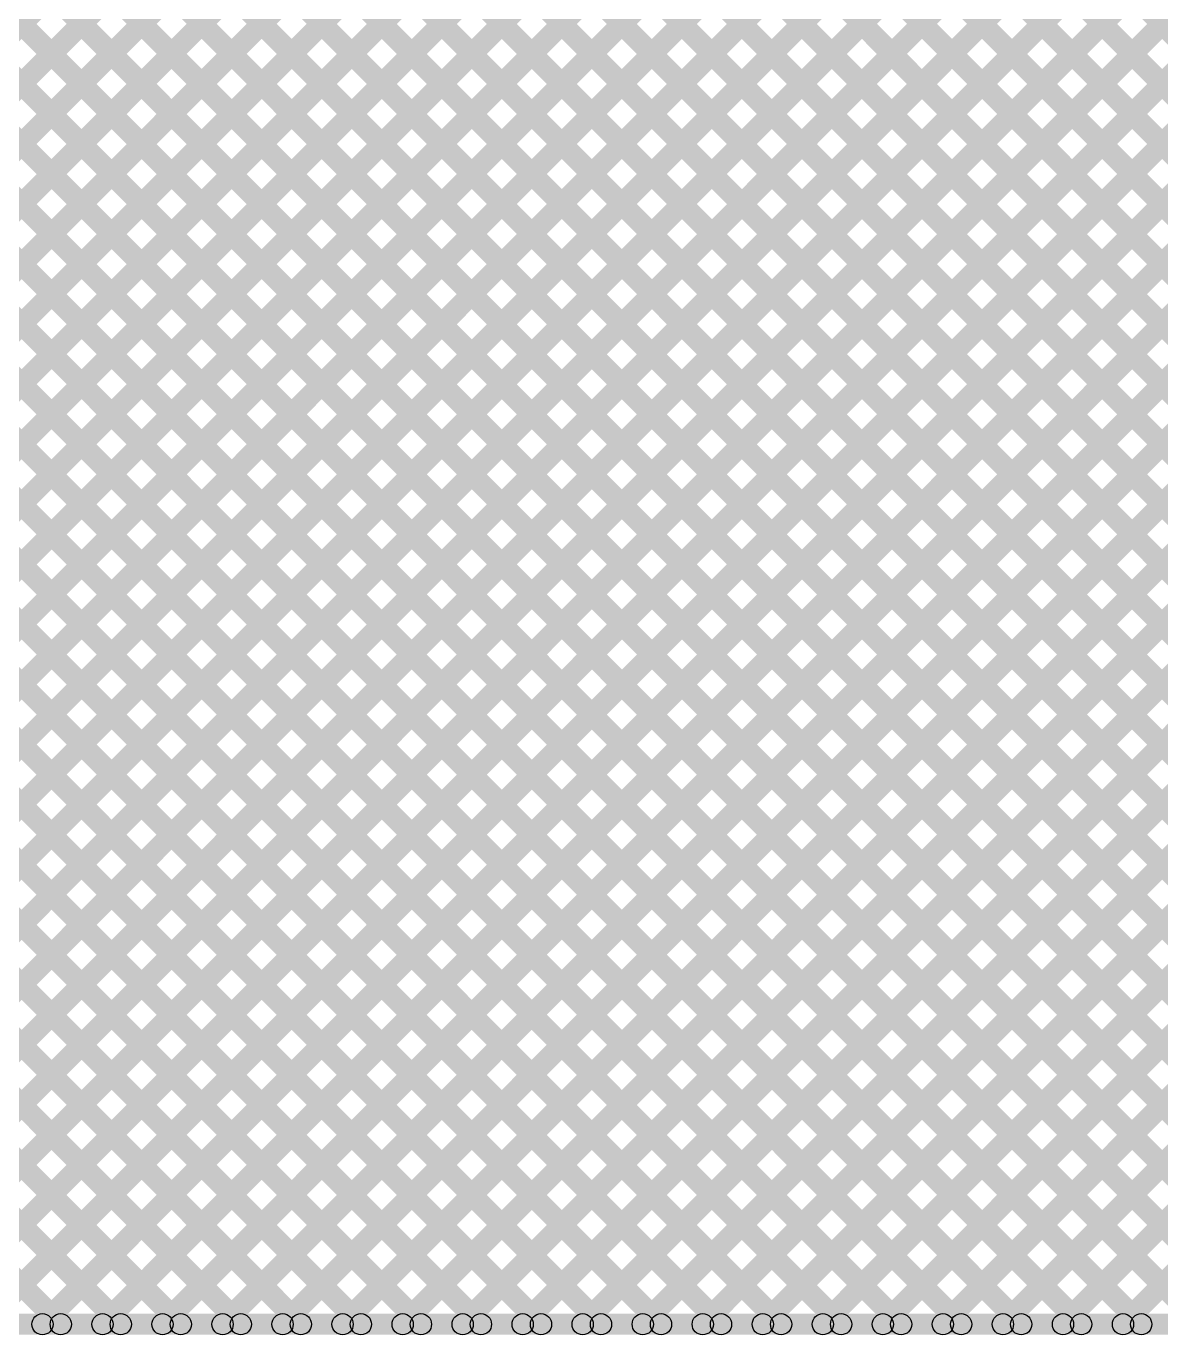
# Model space of a CAD drawing. Header units: millimetres. Extents: x 0.02 to 3.53, y 0 to 2.66.
# Drawn here: x 2.719 to 3.253, y 0.095 to 0.711 of the extents above; entities that cross this region are included whole.
import ezdxf

# ---------------------------------------------------------------- set-up
doc = ezdxf.new("R2010")
doc.units = ezdxf.units.MM
doc.header["$MEASUREMENT"] = 0
doc.layers.add('BottomLayer', color=5, linetype='Continuous')
doc.layers.add('TopLayer', color=1, linetype='Continuous')

msp = doc.modelspace()

# ---------------------------------------------------------------- hatches: boundary and pattern name
at = {"layer": 'BottomLayer'}
for points in [[(2.22084, 0.09646), (2.21377, 0.10354), (3.43977, 1.32954), (3.44684, 1.32247)], [(2.24913, 0.09646), (2.24205, 0.10354), (3.43977, 1.30125), (3.44684, 1.29418)], [(2.27741, 0.09646), (2.27034, 0.10354), (3.43977, 1.27297), (3.44684, 1.2659)], [(2.30569, 0.09646), (2.29862, 0.10354), (3.43977, 1.24468), (3.44684, 1.23761)], [(2.1077, 0.09646), (2.10063, 0.10354), (3.23032, 1.23322), (3.23739, 1.22615)], [(2.13599, 0.09646), (2.12892, 0.10354), (3.2586, 1.23322), (3.26567, 1.22615)], [(2.16427, 0.09646), (2.1572, 0.10354), (3.28689, 1.23322), (3.29396, 1.22615)], [(2.19256, 0.09646), (2.18549, 0.10354), (3.31517, 1.23322), (3.32224, 1.22615)], [(2.33398, 0.09646), (2.32691, 0.10354), (3.43977, 1.2164), (3.44684, 1.20933)], [(2.36226, 0.09646), (2.35519, 0.10354), (3.43977, 1.18812), (3.44684, 1.18104)], [(2.39055, 0.09646), (2.38348, 0.10354), (3.43977, 1.15983), (3.44684, 1.15276)], [(2.41883, 0.09646), (2.41176, 0.10354), (3.43977, 1.13155), (3.44684, 1.12448)], [(1.73661, 1.09135), (1.74368, 1.09842), (2.73856, 0.10354), (2.73149, 0.09646)], [(2.44712, 0.09646), (2.44004, 0.10354), (3.43977, 1.10326), (3.44684, 1.09619)], [(2.86887, 1.09045), (2.87594, 1.09752), (3.44684, 0.52662), (3.43977, 0.51955)], [(1.77474, 1.0815), (1.78181, 1.08857), (2.76685, 0.10354), (2.75978, 0.09646)], [(1.80302, 1.0815), (1.81009, 1.08857), (2.79513, 0.10354), (2.78806, 0.09646)], [(1.8313, 1.0815), (1.83838, 1.08857), (2.82342, 0.10354), (2.81634, 0.09646)], [(1.85959, 1.0815), (1.86666, 1.08857), (2.8517, 0.10354), (2.84463, 0.09646)], [(1.88787, 1.0815), (1.89494, 1.08857), (2.87998, 0.10354), (2.87291, 0.09646)], [(1.91616, 1.0815), (1.92323, 1.08857), (2.90827, 0.10354), (2.9012, 0.09646)], [(1.94444, 1.0815), (1.95151, 1.08857), (2.93655, 0.10354), (2.92948, 0.09646)], [(1.97273, 1.0815), (1.9798, 1.08857), (2.96484, 0.10354), (2.95777, 0.09646)], [(2.00101, 1.0815), (2.00808, 1.08857), (2.99312, 0.10354), (2.98605, 0.09646)], [(2.02929, 1.0815), (2.03637, 1.08857), (3.02141, 0.10354), (3.01433, 0.09646)], [(2.05758, 1.0815), (2.06465, 1.08857), (3.04969, 0.10354), (3.04262, 0.09646)], [(2.08586, 1.0815), (2.09293, 1.08857), (3.07797, 0.10354), (3.0709, 0.09646)], [(2.11415, 1.0815), (2.12122, 1.08857), (3.10626, 0.10354), (3.09919, 0.09646)], [(2.14243, 1.0815), (2.1495, 1.08857), (3.13454, 0.10354), (3.12747, 0.09646)], [(2.17072, 1.0815), (2.17779, 1.08857), (3.16283, 0.10354), (3.15576, 0.09646)], [(2.199, 1.0815), (2.20607, 1.08857), (3.19111, 0.10354), (3.18404, 0.09646)], [(2.22728, 1.0815), (2.23436, 1.08857), (3.2194, 0.10354), (3.21232, 0.09646)], [(2.25557, 1.0815), (2.26264, 1.08857), (3.24768, 0.10354), (3.24061, 0.09646)], [(2.28385, 1.0815), (2.29092, 1.08857), (3.27596, 0.10354), (3.26889, 0.09646)], [(2.31214, 1.0815), (2.31921, 1.08857), (3.30425, 0.10354), (3.29718, 0.09646)], [(2.34042, 1.0815), (2.34749, 1.08857), (3.33253, 0.10354), (3.32546, 0.09646)], [(2.36871, 1.0815), (2.37578, 1.08857), (3.36082, 0.10354), (3.35375, 0.09646)], [(2.39699, 1.0815), (2.40406, 1.08857), (3.3891, 0.10354), (3.38203, 0.09646)], [(2.42527, 1.0815), (2.43235, 1.08857), (3.41739, 0.10354), (3.41031, 0.09646)], [(2.45356, 1.0815), (2.46063, 1.08857), (3.44567, 0.10354), (3.4386, 0.09646)], [(2.48184, 1.0815), (2.48891, 1.08857), (3.44684, 0.13064), (3.43977, 0.12357)], [(2.51012, 1.0815), (2.5172, 1.08857), (3.44684, 0.15893), (3.43977, 0.15186)], [(2.53841, 1.0815), (2.54548, 1.08857), (3.44684, 0.18721), (3.43977, 0.18014)], [(2.56669, 1.0815), (2.57376, 1.08857), (3.44684, 0.2155), (3.43977, 0.20843)], [(2.59498, 1.0815), (2.60205, 1.08857), (3.44684, 0.24378), (3.43977, 0.23671)], [(2.62326, 1.0815), (2.63033, 1.08857), (3.44684, 0.27206), (3.43977, 0.26499)], [(2.65155, 1.0815), (2.65862, 1.08857), (3.44684, 0.30035), (3.43977, 0.29328)], [(2.67983, 1.0815), (2.6869, 1.08857), (3.44684, 0.32863), (3.43977, 0.32156)], [(2.70811, 1.0815), (2.71519, 1.08857), (3.44684, 0.35692), (3.43977, 0.34985)], [(2.7364, 1.0815), (2.74347, 1.08857), (3.44684, 0.3852), (3.43977, 0.37813)], [(2.76468, 1.0815), (2.77175, 1.08857), (3.44684, 0.41349), (3.43977, 0.40642)], [(2.79297, 1.0815), (2.80004, 1.08857), (3.44684, 0.44177), (3.43977, 0.4347)], [(2.82125, 1.0815), (2.82832, 1.08857), (3.44684, 0.47006), (3.43977, 0.46298)], [(2.84954, 1.0815), (2.85661, 1.08857), (3.44684, 0.49834), (3.43977, 0.49127)], [(2.4754, 0.09646), (2.46833, 0.10354), (3.43977, 1.07498), (3.44684, 1.06791)], [(2.50368, 0.09646), (2.49661, 0.10354), (3.43977, 1.04669), (3.44684, 1.03962)], [(2.53197, 0.09646), (2.5249, 0.10354), (3.43977, 1.01841), (3.44684, 1.01134)], [(2.56025, 0.09646), (2.55318, 0.10354), (3.43977, 0.99013), (3.44684, 0.98305)], [(2.58854, 0.09646), (2.58147, 0.10354), (3.43977, 0.96184), (3.44684, 0.95477)], [(2.61682, 0.09646), (2.60975, 0.10354), (3.43977, 0.93356), (3.44684, 0.92649)], [(2.64511, 0.09646), (2.63803, 0.10354), (3.43977, 0.90527), (3.44684, 0.8982)], [(2.67339, 0.09646), (2.66632, 0.10354), (3.43977, 0.87699), (3.44684, 0.86992)], [(2.70167, 0.09646), (2.6946, 0.10354), (3.43977, 0.8487), (3.44684, 0.84163)], [(2.72996, 0.09646), (2.72289, 0.10354), (3.36081, 0.74146), (3.36788, 0.73439)], [(2.75824, 0.09646), (2.75117, 0.10354), (3.3473, 0.69967), (3.35437, 0.6926)], [(2.78653, 0.09646), (2.77946, 0.10354), (3.34906, 0.67314), (3.35613, 0.66607)], [(2.81481, 0.09646), (2.80774, 0.10354), (3.35623, 0.65203), (3.36331, 0.64496)], [(2.8431, 0.09646), (2.83602, 0.10354), (3.36708, 0.63459), (3.37415, 0.62752)], [(2.87138, 0.09646), (2.86431, 0.10354), (3.38105, 0.62028), (3.38812, 0.61321)], [(2.89966, 0.09646), (2.89259, 0.10354), (3.39812, 0.60906), (3.40519, 0.60199)], [(2.92795, 0.09646), (2.92088, 0.10354), (3.41876, 0.60142), (3.42583, 0.59435)], [(2.95623, 0.09646), (2.94916, 0.10354), (3.43977, 0.59414), (3.44684, 0.58707)], [(2.98452, 0.09646), (2.97745, 0.10354), (3.43977, 0.56586), (3.44684, 0.55879)], [(3.0128, 0.09646), (3.00573, 0.10354), (3.43977, 0.53758), (3.44684, 0.53051)], [(3.04109, 0.09646), (3.03402, 0.10354), (3.43977, 0.50929), (3.44684, 0.50222)], [(3.06937, 0.09646), (3.0623, 0.10354), (3.43977, 0.48101), (3.44684, 0.47394)], [(3.09765, 0.09646), (3.09058, 0.10354), (3.43977, 0.45272), (3.44684, 0.44565)], [(3.12594, 0.09646), (3.11887, 0.10354), (3.43977, 0.42444), (3.44684, 0.41737)], [(3.15422, 0.09646), (3.14715, 0.10354), (3.43977, 0.39615), (3.44684, 0.38908)], [(3.18251, 0.09646), (3.17544, 0.10354), (3.43977, 0.36787), (3.44684, 0.3608)], [(3.21079, 0.09646), (3.20372, 0.10354), (3.43977, 0.33959), (3.44684, 0.33252)], [(3.23908, 0.09646), (3.23201, 0.10354), (3.43977, 0.3113), (3.44684, 0.30423)], [(1.90658, 0.095), (1.90658, 0.105), (3.44331, 0.105), (3.44331, 0.095)]]:
    msp.add_hatch(color=5, dxfattribs=at).paths.add_polyline_path(points)
h = msp.add_hatch(color=5, dxfattribs=at)
edge = h.paths.add_edge_path()
edge.add_arc((2.72642, 0.1), 0.005, 0, 360)
h = msp.add_hatch(color=5, dxfattribs=at)
edge = h.paths.add_edge_path()
edge.add_arc((2.73503, 0.1), 0.005, 0, 360)
h = msp.add_hatch(color=5, dxfattribs=at)
edge = h.paths.add_edge_path()
edge.add_arc((2.75471, 0.1), 0.005, 0, 360)
h = msp.add_hatch(color=5, dxfattribs=at)
edge = h.paths.add_edge_path()
edge.add_arc((2.76331, 0.1), 0.005, 0, 360)
h = msp.add_hatch(color=5, dxfattribs=at)
edge = h.paths.add_edge_path()
edge.add_arc((2.78299, 0.1), 0.005, 0, 360)
h = msp.add_hatch(color=5, dxfattribs=at)
edge = h.paths.add_edge_path()
edge.add_arc((2.7916, 0.1), 0.005, 0, 360)
h = msp.add_hatch(color=5, dxfattribs=at)
edge = h.paths.add_edge_path()
edge.add_arc((2.81128, 0.1), 0.005, 0, 360)
h = msp.add_hatch(color=5, dxfattribs=at)
edge = h.paths.add_edge_path()
edge.add_arc((2.81988, 0.1), 0.005, 0, 360)
h = msp.add_hatch(color=5, dxfattribs=at)
edge = h.paths.add_edge_path()
edge.add_arc((2.83956, 0.1), 0.005, 0, 360)
h = msp.add_hatch(color=5, dxfattribs=at)
edge = h.paths.add_edge_path()
edge.add_arc((2.84816, 0.1), 0.005, 0, 360)
h = msp.add_hatch(color=5, dxfattribs=at)
edge = h.paths.add_edge_path()
edge.add_arc((2.86784, 0.1), 0.005, 0, 360)
h = msp.add_hatch(color=5, dxfattribs=at)
edge = h.paths.add_edge_path()
edge.add_arc((2.87645, 0.1), 0.005, 0, 360)
h = msp.add_hatch(color=5, dxfattribs=at)
edge = h.paths.add_edge_path()
edge.add_arc((2.89613, 0.1), 0.005, 0, 360)
h = msp.add_hatch(color=5, dxfattribs=at)
edge = h.paths.add_edge_path()
edge.add_arc((2.90473, 0.1), 0.005, 0, 360)
h = msp.add_hatch(color=5, dxfattribs=at)
edge = h.paths.add_edge_path()
edge.add_arc((2.92441, 0.1), 0.005, 0, 360)
h = msp.add_hatch(color=5, dxfattribs=at)
edge = h.paths.add_edge_path()
edge.add_arc((2.93302, 0.1), 0.005, 0, 360)
h = msp.add_hatch(color=5, dxfattribs=at)
edge = h.paths.add_edge_path()
edge.add_arc((2.9527, 0.1), 0.005, 0, 360)
h = msp.add_hatch(color=5, dxfattribs=at)
edge = h.paths.add_edge_path()
edge.add_arc((2.9613, 0.1), 0.005, 0, 360)
h = msp.add_hatch(color=5, dxfattribs=at)
edge = h.paths.add_edge_path()
edge.add_arc((2.98098, 0.1), 0.005, 0, 360)
h = msp.add_hatch(color=5, dxfattribs=at)
edge = h.paths.add_edge_path()
edge.add_arc((2.98959, 0.1), 0.005, 0, 360)
h = msp.add_hatch(color=5, dxfattribs=at)
edge = h.paths.add_edge_path()
edge.add_arc((3.00927, 0.1), 0.005, 0, 360)
h = msp.add_hatch(color=5, dxfattribs=at)
edge = h.paths.add_edge_path()
edge.add_arc((3.01787, 0.1), 0.005, 0, 360)
h = msp.add_hatch(color=5, dxfattribs=at)
edge = h.paths.add_edge_path()
edge.add_arc((3.03755, 0.1), 0.005, 0, 360)
h = msp.add_hatch(color=5, dxfattribs=at)
edge = h.paths.add_edge_path()
edge.add_arc((3.04615, 0.1), 0.005, 0, 360)
h = msp.add_hatch(color=5, dxfattribs=at)
edge = h.paths.add_edge_path()
edge.add_arc((3.06583, 0.1), 0.005, 0, 360)
h = msp.add_hatch(color=5, dxfattribs=at)
edge = h.paths.add_edge_path()
edge.add_arc((3.07444, 0.1), 0.005, 0, 360)
h = msp.add_hatch(color=5, dxfattribs=at)
edge = h.paths.add_edge_path()
edge.add_arc((3.09412, 0.1), 0.005, 0, 360)
h = msp.add_hatch(color=5, dxfattribs=at)
edge = h.paths.add_edge_path()
edge.add_arc((3.10272, 0.1), 0.005, 0, 360)
h = msp.add_hatch(color=5, dxfattribs=at)
edge = h.paths.add_edge_path()
edge.add_arc((3.1224, 0.1), 0.005, 0, 360)
h = msp.add_hatch(color=5, dxfattribs=at)
edge = h.paths.add_edge_path()
edge.add_arc((3.13101, 0.1), 0.005, 0, 360)
h = msp.add_hatch(color=5, dxfattribs=at)
edge = h.paths.add_edge_path()
edge.add_arc((3.15069, 0.1), 0.005, 0, 360)
h = msp.add_hatch(color=5, dxfattribs=at)
edge = h.paths.add_edge_path()
edge.add_arc((3.15929, 0.1), 0.005, 0, 360)
h = msp.add_hatch(color=5, dxfattribs=at)
edge = h.paths.add_edge_path()
edge.add_arc((3.17897, 0.1), 0.005, 0, 360)
h = msp.add_hatch(color=5, dxfattribs=at)
edge = h.paths.add_edge_path()
edge.add_arc((3.18758, 0.1), 0.005, 0, 360)
h = msp.add_hatch(color=5, dxfattribs=at)
edge = h.paths.add_edge_path()
edge.add_arc((3.20726, 0.1), 0.005, 0, 360)
h = msp.add_hatch(color=5, dxfattribs=at)
edge = h.paths.add_edge_path()
edge.add_arc((3.21586, 0.1), 0.005, 0, 360)
h = msp.add_hatch(color=5, dxfattribs=at)
edge = h.paths.add_edge_path()
edge.add_arc((3.23554, 0.1), 0.005, 0, 360)
h = msp.add_hatch(color=5, dxfattribs=at)
edge = h.paths.add_edge_path()
edge.add_arc((3.24414, 0.1), 0.005, 0, 360)
at = {"layer": 'TopLayer'}
for points in [[(2.1032, 1.77127), (2.11027, 1.77834), (3.44684, 0.44177), (3.43977, 0.4347)], [(2.13149, 1.77127), (2.13856, 1.77834), (3.44684, 0.47006), (3.43977, 0.46298)], [(2.37869, 1.46749), (2.38576, 1.47457), (3.44684, 0.41349), (3.43977, 0.40642)], [(2.1077, 0.09646), (2.10063, 0.10354), (3.43977, 1.44267), (3.44684, 1.4356)], [(2.37869, 1.43921), (2.38576, 1.44628), (3.44684, 0.3852), (3.43977, 0.37813)], [(2.37869, 1.41093), (2.38576, 1.418), (3.44684, 0.35692), (3.43977, 0.34985)], [(2.13599, 0.09646), (2.12892, 0.10354), (3.43977, 1.41439), (3.44684, 1.40732)], [(2.37869, 1.38264), (2.38576, 1.38971), (3.44684, 0.32863), (3.43977, 0.32156)], [(2.16427, 0.09646), (2.1572, 0.10354), (3.43977, 1.38611), (3.44684, 1.37903)], [(2.19256, 0.09646), (2.18549, 0.10354), (3.43977, 1.35782), (3.44684, 1.35075)], [(2.37869, 1.35436), (2.38576, 1.36143), (3.44684, 0.30035), (3.43977, 0.29328)], [(2.37869, 1.32607), (2.38576, 1.33314), (3.44684, 0.27206), (3.43977, 0.26499)], [(2.22084, 0.09646), (2.21377, 0.10354), (3.43977, 1.32954), (3.44684, 1.32247)], [(2.24913, 0.09646), (2.24205, 0.10354), (3.43977, 1.30125), (3.44684, 1.29418)], [(2.37869, 1.29779), (2.38576, 1.30486), (3.44684, 0.24378), (3.43977, 0.23671)], [(2.37869, 1.2695), (2.38576, 1.27658), (3.44684, 0.2155), (3.43977, 0.20843)], [(2.27741, 0.09646), (2.27034, 0.10354), (3.43977, 1.27297), (3.44684, 1.2659)], [(2.37869, 1.24122), (2.38576, 1.24829), (3.44684, 0.18721), (3.43977, 0.18014)], [(2.30569, 0.09646), (2.29862, 0.10354), (3.43977, 1.24468), (3.44684, 1.23761)], [(2.33398, 0.09646), (2.32691, 0.10354), (3.43977, 1.2164), (3.44684, 1.20933)], [(2.37869, 1.21294), (2.38576, 1.22001), (3.44684, 0.15893), (3.43977, 0.15186)], [(2.71827, 1.21277), (2.72534, 1.21984), (3.44684, 0.49834), (3.43977, 0.49127)], [(2.74746, 1.21186), (2.75453, 1.21893), (3.44684, 0.52662), (3.43977, 0.51955)], [(2.37624, 1.1871), (2.38331, 1.19418), (3.44684, 0.13064), (3.43977, 0.12357)], [(2.36226, 0.09646), (2.35519, 0.10354), (3.43977, 1.18812), (3.44684, 1.18104)], [(2.36292, 1.17214), (2.36999, 1.17921), (3.44567, 0.10354), (3.4386, 0.09646)], [(2.34845, 1.15833), (2.35552, 1.1654), (3.41739, 0.10354), (3.41031, 0.09646)], [(1.89969, 1.15454), (1.90677, 1.16161), (2.96484, 0.10354), (2.95777, 0.09646)], [(1.92798, 1.15454), (1.93505, 1.16161), (2.99312, 0.10354), (2.98605, 0.09646)], [(1.95626, 1.15454), (1.96333, 1.16161), (3.02141, 0.10354), (3.01433, 0.09646)], [(1.98455, 1.15454), (1.99162, 1.16161), (3.04969, 0.10354), (3.04262, 0.09646)], [(2.01283, 1.15454), (2.0199, 1.16161), (3.07797, 0.10354), (3.0709, 0.09646)], [(2.04112, 1.15454), (2.04819, 1.16161), (3.10626, 0.10354), (3.09919, 0.09646)], [(2.0694, 1.15454), (2.07647, 1.16161), (3.13454, 0.10354), (3.12747, 0.09646)], [(2.09768, 1.15454), (2.10476, 1.16161), (3.16283, 0.10354), (3.15576, 0.09646)], [(2.12597, 1.15454), (2.13304, 1.16161), (3.19111, 0.10354), (3.18404, 0.09646)], [(2.15425, 1.15454), (2.16132, 1.16161), (3.2194, 0.10354), (3.21232, 0.09646)], [(2.18254, 1.15454), (2.18961, 1.16161), (3.24768, 0.10354), (3.24061, 0.09646)], [(2.21082, 1.15454), (2.21789, 1.16161), (3.27596, 0.10354), (3.26889, 0.09646)], [(2.23911, 1.15454), (2.24618, 1.16161), (3.30425, 0.10354), (3.29718, 0.09646)], [(2.26739, 1.15454), (2.27446, 1.16161), (3.33253, 0.10354), (3.32546, 0.09646)], [(2.29567, 1.15454), (2.30275, 1.16161), (3.36082, 0.10354), (3.35375, 0.09646)], [(2.32396, 1.15454), (2.33103, 1.16161), (3.3891, 0.10354), (3.38203, 0.09646)], [(2.39055, 0.09646), (2.38348, 0.10354), (3.43977, 1.15983), (3.44684, 1.15276)], [(2.41883, 0.09646), (2.41176, 0.10354), (3.43977, 1.13155), (3.44684, 1.12448)], [(2.44712, 0.09646), (2.44004, 0.10354), (3.43977, 1.10326), (3.44684, 1.09619)], [(1.96053, 1.06542), (1.9676, 1.07249), (2.93655, 0.10354), (2.92948, 0.09646)], [(2.4754, 0.09646), (2.46833, 0.10354), (3.43977, 1.07498), (3.44684, 1.06791)], [(1.96053, 1.03713), (1.9676, 1.0442), (2.90827, 0.10354), (2.9012, 0.09646)], [(2.50368, 0.09646), (2.49661, 0.10354), (3.43977, 1.04669), (3.44684, 1.03962)], [(2.53197, 0.09646), (2.5249, 0.10354), (3.43977, 1.01841), (3.44684, 1.01134)], [(1.96053, 1.00885), (1.9676, 1.01592), (2.87998, 0.10354), (2.87291, 0.09646)], [(1.96053, 0.98057), (1.9676, 0.98764), (2.8517, 0.10354), (2.84463, 0.09646)], [(2.56025, 0.09646), (2.55318, 0.10354), (3.43977, 0.99013), (3.44684, 0.98305)], [(2.58854, 0.09646), (2.58147, 0.10354), (3.43977, 0.96184), (3.44684, 0.95477)], [(1.96053, 0.95228), (1.9676, 0.95935), (2.82342, 0.10354), (2.81634, 0.09646)], [(1.96053, 0.924), (1.9676, 0.93107), (2.79513, 0.10354), (2.78806, 0.09646)], [(2.61682, 0.09646), (2.60975, 0.10354), (3.43977, 0.93356), (3.44684, 0.92649)], [(1.96053, 0.89571), (1.9676, 0.90278), (2.76685, 0.10354), (2.75978, 0.09646)], [(2.64511, 0.09646), (2.63803, 0.10354), (3.43977, 0.90527), (3.44684, 0.8982)], [(2.67339, 0.09646), (2.66632, 0.10354), (3.43977, 0.87699), (3.44684, 0.86992)], [(1.96053, 0.86743), (1.9676, 0.8745), (2.73856, 0.10354), (2.73149, 0.09646)], [(2.70167, 0.09646), (2.6946, 0.10354), (3.43977, 0.8487), (3.44684, 0.84163)], [(2.72996, 0.09646), (2.72289, 0.10354), (3.36081, 0.74146), (3.36788, 0.73439)], [(2.75824, 0.09646), (2.75117, 0.10354), (3.3473, 0.69967), (3.35437, 0.6926)], [(2.78653, 0.09646), (2.77946, 0.10354), (3.34906, 0.67314), (3.35613, 0.66607)], [(2.81481, 0.09646), (2.80774, 0.10354), (3.35623, 0.65203), (3.36331, 0.64496)], [(2.8431, 0.09646), (2.83602, 0.10354), (3.36708, 0.63459), (3.37415, 0.62752)], [(2.87138, 0.09646), (2.86431, 0.10354), (3.38105, 0.62028), (3.38812, 0.61321)], [(2.89966, 0.09646), (2.89259, 0.10354), (3.39812, 0.60906), (3.40519, 0.60199)], [(2.92795, 0.09646), (2.92088, 0.10354), (3.41876, 0.60142), (3.42583, 0.59435)], [(2.95623, 0.09646), (2.94916, 0.10354), (3.43977, 0.59414), (3.44684, 0.58707)], [(2.98452, 0.09646), (2.97745, 0.10354), (3.43977, 0.56586), (3.44684, 0.55879)], [(3.0128, 0.09646), (3.00573, 0.10354), (3.43977, 0.53758), (3.44684, 0.53051)], [(3.04109, 0.09646), (3.03402, 0.10354), (3.43977, 0.50929), (3.44684, 0.50222)], [(3.06937, 0.09646), (3.0623, 0.10354), (3.43977, 0.48101), (3.44684, 0.47394)], [(3.09765, 0.09646), (3.09058, 0.10354), (3.43977, 0.45272), (3.44684, 0.44565)], [(3.12594, 0.09646), (3.11887, 0.10354), (3.43977, 0.42444), (3.44684, 0.41737)], [(3.15422, 0.09646), (3.14715, 0.10354), (3.43977, 0.39615), (3.44684, 0.38908)], [(3.18251, 0.09646), (3.17544, 0.10354), (3.43977, 0.36787), (3.44684, 0.3608)], [(3.21079, 0.09646), (3.20372, 0.10354), (3.43977, 0.33959), (3.44684, 0.33252)], [(3.23908, 0.09646), (3.23201, 0.10354), (3.43977, 0.3113), (3.44684, 0.30423)], [(1.90658, 0.095), (1.90658, 0.105), (3.44331, 0.105), (3.44331, 0.095)]]:
    msp.add_hatch(color=1, dxfattribs=at).paths.add_polyline_path(points)
h = msp.add_hatch(color=1, dxfattribs=at)
edge = h.paths.add_edge_path()
edge.add_arc((2.72642, 0.1), 0.005, 0, 360)
h = msp.add_hatch(color=1, dxfattribs=at)
edge = h.paths.add_edge_path()
edge.add_arc((2.73503, 0.1), 0.005, 0, 360)
h = msp.add_hatch(color=1, dxfattribs=at)
edge = h.paths.add_edge_path()
edge.add_arc((2.75471, 0.1), 0.005, 0, 360)
h = msp.add_hatch(color=1, dxfattribs=at)
edge = h.paths.add_edge_path()
edge.add_arc((2.76331, 0.1), 0.005, 0, 360)
h = msp.add_hatch(color=1, dxfattribs=at)
edge = h.paths.add_edge_path()
edge.add_arc((2.78299, 0.1), 0.005, 0, 360)
h = msp.add_hatch(color=1, dxfattribs=at)
edge = h.paths.add_edge_path()
edge.add_arc((2.7916, 0.1), 0.005, 0, 360)
h = msp.add_hatch(color=1, dxfattribs=at)
edge = h.paths.add_edge_path()
edge.add_arc((2.81128, 0.1), 0.005, 0, 360)
h = msp.add_hatch(color=1, dxfattribs=at)
edge = h.paths.add_edge_path()
edge.add_arc((2.81988, 0.1), 0.005, 0, 360)
h = msp.add_hatch(color=1, dxfattribs=at)
edge = h.paths.add_edge_path()
edge.add_arc((2.83956, 0.1), 0.005, 0, 360)
h = msp.add_hatch(color=1, dxfattribs=at)
edge = h.paths.add_edge_path()
edge.add_arc((2.84816, 0.1), 0.005, 0, 360)
h = msp.add_hatch(color=1, dxfattribs=at)
edge = h.paths.add_edge_path()
edge.add_arc((2.86784, 0.1), 0.005, 0, 360)
h = msp.add_hatch(color=1, dxfattribs=at)
edge = h.paths.add_edge_path()
edge.add_arc((2.87645, 0.1), 0.005, 0, 360)
h = msp.add_hatch(color=1, dxfattribs=at)
edge = h.paths.add_edge_path()
edge.add_arc((2.89613, 0.1), 0.005, 0, 360)
h = msp.add_hatch(color=1, dxfattribs=at)
edge = h.paths.add_edge_path()
edge.add_arc((2.90473, 0.1), 0.005, 0, 360)
h = msp.add_hatch(color=1, dxfattribs=at)
edge = h.paths.add_edge_path()
edge.add_arc((2.92441, 0.1), 0.005, 0, 360)
h = msp.add_hatch(color=1, dxfattribs=at)
edge = h.paths.add_edge_path()
edge.add_arc((2.93302, 0.1), 0.005, 0, 360)
h = msp.add_hatch(color=1, dxfattribs=at)
edge = h.paths.add_edge_path()
edge.add_arc((2.9527, 0.1), 0.005, 0, 360)
h = msp.add_hatch(color=1, dxfattribs=at)
edge = h.paths.add_edge_path()
edge.add_arc((2.9613, 0.1), 0.005, 0, 360)
h = msp.add_hatch(color=1, dxfattribs=at)
edge = h.paths.add_edge_path()
edge.add_arc((2.98098, 0.1), 0.005, 0, 360)
h = msp.add_hatch(color=1, dxfattribs=at)
edge = h.paths.add_edge_path()
edge.add_arc((2.98959, 0.1), 0.005, 0, 360)
h = msp.add_hatch(color=1, dxfattribs=at)
edge = h.paths.add_edge_path()
edge.add_arc((3.00927, 0.1), 0.005, 0, 360)
h = msp.add_hatch(color=1, dxfattribs=at)
edge = h.paths.add_edge_path()
edge.add_arc((3.01787, 0.1), 0.005, 0, 360)
h = msp.add_hatch(color=1, dxfattribs=at)
edge = h.paths.add_edge_path()
edge.add_arc((3.03755, 0.1), 0.005, 0, 360)
h = msp.add_hatch(color=1, dxfattribs=at)
edge = h.paths.add_edge_path()
edge.add_arc((3.04615, 0.1), 0.005, 0, 360)
h = msp.add_hatch(color=1, dxfattribs=at)
edge = h.paths.add_edge_path()
edge.add_arc((3.06583, 0.1), 0.005, 0, 360)
h = msp.add_hatch(color=1, dxfattribs=at)
edge = h.paths.add_edge_path()
edge.add_arc((3.07444, 0.1), 0.005, 0, 360)
h = msp.add_hatch(color=1, dxfattribs=at)
edge = h.paths.add_edge_path()
edge.add_arc((3.09412, 0.1), 0.005, 0, 360)
h = msp.add_hatch(color=1, dxfattribs=at)
edge = h.paths.add_edge_path()
edge.add_arc((3.10272, 0.1), 0.005, 0, 360)
h = msp.add_hatch(color=1, dxfattribs=at)
edge = h.paths.add_edge_path()
edge.add_arc((3.1224, 0.1), 0.005, 0, 360)
h = msp.add_hatch(color=1, dxfattribs=at)
edge = h.paths.add_edge_path()
edge.add_arc((3.13101, 0.1), 0.005, 0, 360)
h = msp.add_hatch(color=1, dxfattribs=at)
edge = h.paths.add_edge_path()
edge.add_arc((3.15069, 0.1), 0.005, 0, 360)
h = msp.add_hatch(color=1, dxfattribs=at)
edge = h.paths.add_edge_path()
edge.add_arc((3.15929, 0.1), 0.005, 0, 360)
h = msp.add_hatch(color=1, dxfattribs=at)
edge = h.paths.add_edge_path()
edge.add_arc((3.17897, 0.1), 0.005, 0, 360)
h = msp.add_hatch(color=1, dxfattribs=at)
edge = h.paths.add_edge_path()
edge.add_arc((3.18758, 0.1), 0.005, 0, 360)
h = msp.add_hatch(color=1, dxfattribs=at)
edge = h.paths.add_edge_path()
edge.add_arc((3.20726, 0.1), 0.005, 0, 360)
h = msp.add_hatch(color=1, dxfattribs=at)
edge = h.paths.add_edge_path()
edge.add_arc((3.21586, 0.1), 0.005, 0, 360)
h = msp.add_hatch(color=1, dxfattribs=at)
edge = h.paths.add_edge_path()
edge.add_arc((3.23554, 0.1), 0.005, 0, 360)
h = msp.add_hatch(color=1, dxfattribs=at)
edge = h.paths.add_edge_path()
edge.add_arc((3.24414, 0.1), 0.005, 0, 360)

# ---------------------------------------------------------------- linework, layer by layer
at = {"layer": 'BottomLayer'}
for centre in [(2.72642, 0.1), (2.73503, 0.1), (2.75471, 0.1), (2.76331, 0.1), (2.78299, 0.1), (2.7916, 0.1), (2.81128, 0.1), (2.81988, 0.1), (2.83956, 0.1), (2.84816, 0.1), (2.86784, 0.1), (2.87645, 0.1), (2.89613, 0.1), (2.90473, 0.1), (2.92441, 0.1), (2.93302, 0.1), (2.9527, 0.1), (2.9613, 0.1), (2.98098, 0.1), (2.98959, 0.1), (3.00927, 0.1), (3.01787, 0.1), (3.03755, 0.1), (3.04615, 0.1), (3.06583, 0.1), (3.07444, 0.1), (3.09412, 0.1), (3.10272, 0.1), (3.1224, 0.1), (3.13101, 0.1), (3.15069, 0.1), (3.15929, 0.1), (3.17897, 0.1), (3.18758, 0.1), (3.20726, 0.1), (3.21586, 0.1), (3.23554, 0.1), (3.24414, 0.1)]:
    msp.add_circle(centre, 0.005, dxfattribs=at)
at = {"layer": 'TopLayer'}
for centre in [(2.72642, 0.1), (2.73503, 0.1), (2.75471, 0.1), (2.76331, 0.1), (2.78299, 0.1), (2.7916, 0.1), (2.81128, 0.1), (2.81988, 0.1), (2.83956, 0.1), (2.84816, 0.1), (2.86784, 0.1), (2.87645, 0.1), (2.89613, 0.1), (2.90473, 0.1), (2.92441, 0.1), (2.93302, 0.1), (2.9527, 0.1), (2.9613, 0.1), (2.98098, 0.1), (2.98959, 0.1), (3.00927, 0.1), (3.01787, 0.1), (3.03755, 0.1), (3.04615, 0.1), (3.06583, 0.1), (3.07444, 0.1), (3.09412, 0.1), (3.10272, 0.1), (3.1224, 0.1), (3.13101, 0.1), (3.15069, 0.1), (3.15929, 0.1), (3.17897, 0.1), (3.18758, 0.1), (3.20726, 0.1), (3.21586, 0.1), (3.23554, 0.1), (3.24414, 0.1)]:
    msp.add_circle(centre, 0.005, dxfattribs=at)

doc.saveas('drawing.dxf')
